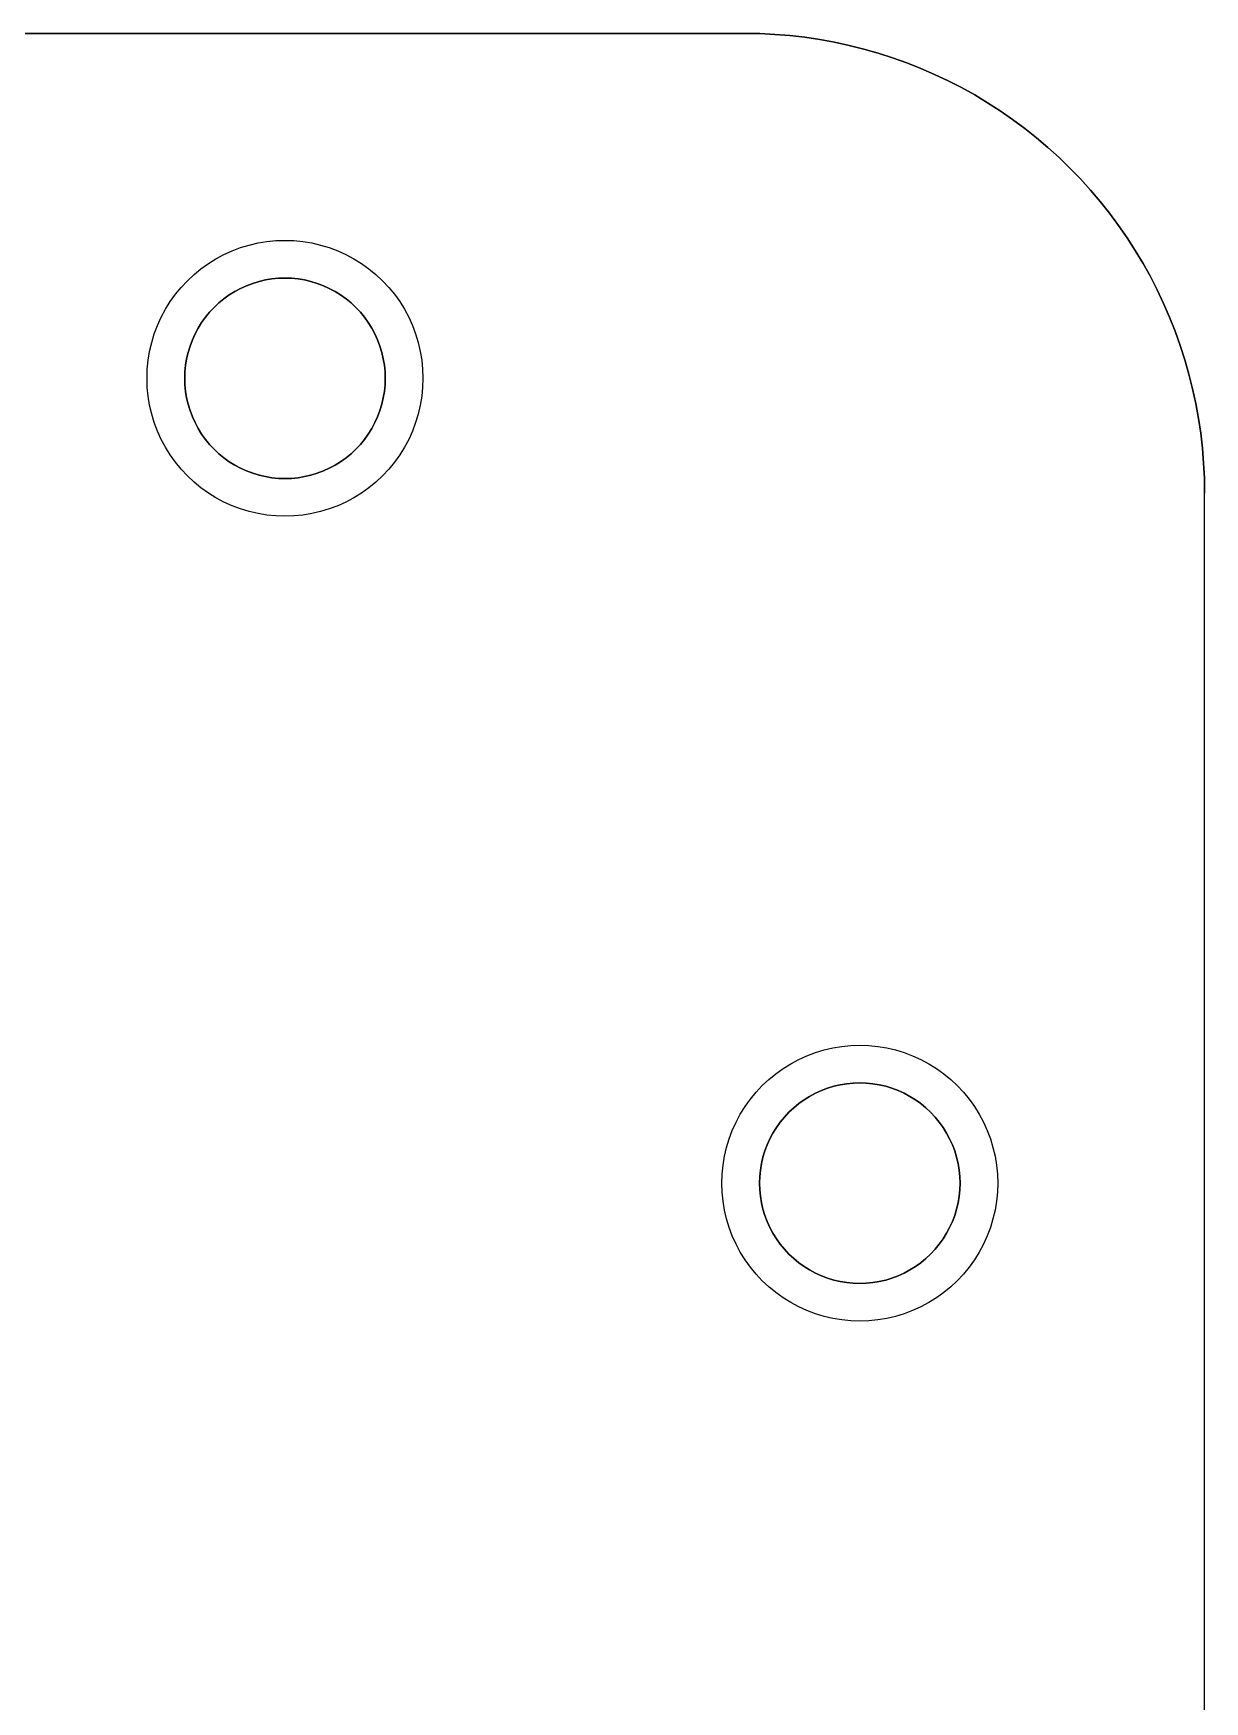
# Model space of a CAD drawing. Header units: metres. Extents: x 0 to 420, y 0 to 297.
# Drawn here: x 150.44 to 182.79, y 174.75 to 220.82 of the extents above; entities that cross this region are included whole.
import ezdxf

# ---------------------------------------------------------------- set-up
doc = ezdxf.new("R2010")
doc.units = ezdxf.units.M

msp = doc.modelspace()

# ---------------------------------------------------------------- linework, layer by layer
at = {"layer": 'GEOMETRY'}
for p, q in [((170.086, 220.816), (148.674, 220.816)), ((148.674, 220.816), (170.086, 220.816)), ((170.086, 220.816), (170.502, 220.81)), ((170.502, 220.81), (170.086, 220.816)), ((170.502, 220.81), (170.917, 220.789)), ((170.917, 220.789), (170.502, 220.81)), ((170.917, 220.789), (171.331, 220.755)), ((171.331, 220.755), (170.917, 220.789)), ((171.331, 220.755), (171.744, 220.708)), ((171.744, 220.708), (171.331, 220.755)), ((171.744, 220.708), (172.155, 220.647)), ((172.155, 220.647), (171.744, 220.708)), ((172.155, 220.647), (172.564, 220.572)), ((172.564, 220.572), (172.155, 220.647)), ((172.564, 220.572), (172.97, 220.485)), ((172.97, 220.485), (172.564, 220.572)), ((172.97, 220.485), (173.373, 220.384)), ((173.373, 220.384), (172.97, 220.485)), ((173.373, 220.384), (173.773, 220.269)), ((173.773, 220.269), (173.373, 220.384)), ((173.773, 220.269), (174.169, 220.142)), ((174.169, 220.142), (173.773, 220.269)), ((174.169, 220.142), (174.56, 220.002)), ((174.56, 220.002), (174.169, 220.142)), ((174.56, 220.002), (174.946, 219.85)), ((174.946, 219.85), (174.56, 220.002)), ((174.946, 219.85), (175.328, 219.684)), ((175.328, 219.684), (174.946, 219.85)), ((175.328, 219.684), (175.703, 219.507)), ((175.703, 219.507), (175.328, 219.684)), ((175.703, 219.507), (176.073, 219.317)), ((176.073, 219.317), (175.703, 219.507)), ((176.073, 219.317), (176.436, 219.115)), ((176.436, 219.115), (176.073, 219.317)), ((176.436, 219.115), (176.793, 218.901)), ((176.793, 218.901), (176.436, 219.115)), ((176.793, 218.901), (177.142, 218.676)), ((177.142, 218.676), (176.793, 218.901)), ((177.142, 218.676), (177.484, 218.439)), ((177.484, 218.439), (177.142, 218.676)), ((177.484, 218.439), (177.818, 218.192)), ((177.818, 218.192), (177.484, 218.439)), ((177.818, 218.192), (178.143, 217.934)), ((178.143, 217.934), (177.818, 218.192)), ((178.143, 217.934), (178.46, 217.665)), ((178.46, 217.665), (178.143, 217.934)), ((178.46, 217.665), (178.768, 217.386)), ((178.768, 217.386), (178.46, 217.665)), ((178.768, 217.386), (179.067, 217.097)), ((179.067, 217.097), (178.768, 217.386)), ((179.067, 217.097), (179.356, 216.798)), ((179.356, 216.798), (179.067, 217.097)), ((179.356, 216.798), (179.635, 216.49)), ((179.635, 216.49), (179.356, 216.798)), ((179.635, 216.49), (179.904, 216.173)), ((179.904, 216.173), (179.635, 216.49)), ((179.904, 216.173), (180.162, 215.848)), ((180.162, 215.848), (179.904, 216.173)), ((180.162, 215.848), (180.409, 215.514)), ((180.409, 215.514), (180.162, 215.848)), ((180.409, 215.514), (180.646, 215.172)), ((180.646, 215.172), (180.409, 215.514)), ((180.646, 215.172), (180.871, 214.823)), ((180.871, 214.823), (180.646, 215.172)), ((155.481, 214.591), (155.701, 214.708)), ((155.701, 214.708), (155.928, 214.811)), ((155.928, 214.811), (156.162, 214.899)), ((156.162, 214.899), (156.4, 214.972)), ((156.4, 214.972), (156.643, 215.028)), ((156.643, 215.028), (156.889, 215.069)), ((156.889, 215.069), (157.137, 215.093)), ((157.137, 215.093), (157.386, 215.101)), ((157.386, 215.101), (157.635, 215.093)), ((157.635, 215.093), (157.884, 215.069)), ((157.884, 215.069), (158.13, 215.028)), ((158.13, 215.028), (158.372, 214.972)), ((158.372, 214.972), (158.611, 214.899)), ((158.611, 214.899), (158.844, 214.811)), ((158.844, 214.811), (159.071, 214.708)), ((159.071, 214.708), (159.291, 214.591)), ((180.871, 214.823), (181.085, 214.466)), ((181.085, 214.466), (180.871, 214.823)), ((154.874, 214.156), (155.067, 214.314)), ((155.067, 214.314), (155.27, 214.459)), ((155.27, 214.459), (155.481, 214.591)), ((159.291, 214.591), (159.503, 214.459)), ((159.503, 214.459), (159.706, 214.314)), ((159.706, 214.314), (159.898, 214.156)), ((181.085, 214.466), (181.287, 214.103)), ((181.287, 214.103), (181.085, 214.466)), ((154.364, 213.611), (154.522, 213.803)), ((154.522, 213.803), (154.692, 213.985)), ((154.692, 213.985), (154.874, 214.156)), ((156.002, 213.689), (156.162, 213.774)), ((156.162, 213.774), (156.002, 213.689)), ((156.162, 213.774), (156.327, 213.849)), ((156.327, 213.849), (156.162, 213.774)), ((156.327, 213.849), (156.496, 213.913)), ((156.496, 213.913), (156.327, 213.849)), ((156.496, 213.913), (156.67, 213.966)), ((156.67, 213.966), (156.496, 213.913)), ((156.67, 213.966), (156.846, 214.007)), ((156.846, 214.007), (156.67, 213.966)), ((156.846, 214.007), (157.025, 214.036)), ((157.025, 214.036), (156.846, 214.007)), ((157.025, 214.036), (157.205, 214.054)), ((157.205, 214.054), (157.025, 214.036)), ((157.205, 214.054), (157.386, 214.06)), ((157.386, 214.06), (157.205, 214.054)), ((157.386, 214.06), (157.567, 214.054)), ((157.567, 214.054), (157.386, 214.06)), ((157.567, 214.054), (157.748, 214.036)), ((157.748, 214.036), (157.567, 214.054)), ((157.748, 214.036), (157.926, 214.007)), ((157.926, 214.007), (157.748, 214.036)), ((157.926, 214.007), (158.103, 213.966)), ((158.103, 213.966), (157.926, 214.007)), ((158.103, 213.966), (158.276, 213.913)), ((158.276, 213.913), (158.103, 213.966)), ((158.276, 213.913), (158.446, 213.849)), ((158.446, 213.849), (158.276, 213.913)), ((158.446, 213.849), (158.611, 213.774)), ((158.611, 213.774), (158.446, 213.849)), ((158.611, 213.774), (158.771, 213.689)), ((158.771, 213.689), (158.611, 213.774)), ((159.898, 214.156), (160.08, 213.985)), ((160.08, 213.985), (160.251, 213.803)), ((160.251, 213.803), (160.409, 213.611)), ((181.287, 214.103), (181.477, 213.733)), ((181.477, 213.733), (181.287, 214.103)), ((154.087, 213.196), (154.218, 213.408)), ((154.218, 213.408), (154.364, 213.611)), ((155.429, 213.249), (155.561, 213.373)), ((155.561, 213.373), (155.429, 213.249)), ((155.561, 213.373), (155.701, 213.488)), ((155.701, 213.488), (155.561, 213.373)), ((155.701, 213.488), (155.848, 213.593)), ((155.848, 213.593), (155.701, 213.488)), ((155.848, 213.593), (156.002, 213.689)), ((156.002, 213.689), (155.848, 213.593)), ((158.771, 213.689), (158.924, 213.593)), ((158.924, 213.593), (158.771, 213.689)), ((158.924, 213.593), (159.072, 213.488)), ((159.072, 213.488), (158.924, 213.593)), ((159.072, 213.488), (159.212, 213.373)), ((159.212, 213.373), (159.072, 213.488)), ((159.212, 213.373), (159.344, 213.249)), ((159.344, 213.249), (159.212, 213.373)), ((160.409, 213.611), (160.554, 213.408)), ((160.554, 213.408), (160.686, 213.196)), ((181.477, 213.733), (181.654, 213.358)), ((181.654, 213.358), (181.477, 213.733)), ((181.654, 213.358), (181.82, 212.976)), ((181.82, 212.976), (181.654, 213.358)), ((153.866, 212.749), (153.969, 212.976)), ((153.969, 212.976), (154.087, 213.196)), ((154.989, 212.676), (155.084, 212.829)), ((155.084, 212.829), (154.989, 212.676)), ((155.084, 212.829), (155.19, 212.977)), ((155.19, 212.977), (155.084, 212.829)), ((155.19, 212.977), (155.305, 213.117)), ((155.305, 213.117), (155.19, 212.977)), ((155.305, 213.117), (155.429, 213.249)), ((155.429, 213.249), (155.305, 213.117)), ((159.344, 213.249), (159.468, 213.117)), ((159.468, 213.117), (159.344, 213.249)), ((159.468, 213.117), (159.583, 212.977)), ((159.583, 212.977), (159.468, 213.117)), ((159.583, 212.977), (159.688, 212.829)), ((159.688, 212.829), (159.583, 212.977)), ((159.688, 212.829), (159.784, 212.676)), ((159.784, 212.676), (159.688, 212.829)), ((160.686, 213.196), (160.803, 212.976)), ((160.803, 212.976), (160.906, 212.749)), ((181.82, 212.976), (181.972, 212.59)), ((181.972, 212.59), (181.82, 212.976)), ((153.706, 212.277), (153.778, 212.516)), ((153.778, 212.516), (153.866, 212.749)), ((154.828, 212.351), (154.903, 212.516)), ((154.903, 212.516), (154.828, 212.351)), ((154.903, 212.516), (154.989, 212.676)), ((154.989, 212.676), (154.903, 212.516)), ((159.784, 212.676), (159.869, 212.516)), ((159.869, 212.516), (159.784, 212.676)), ((159.869, 212.516), (159.944, 212.351)), ((159.944, 212.351), (159.869, 212.516)), ((160.906, 212.749), (160.994, 212.516)), ((160.994, 212.516), (161.066, 212.277)), ((181.972, 212.59), (182.112, 212.199)), ((182.112, 212.199), (181.972, 212.59)), ((153.609, 211.789), (153.649, 212.035)), ((153.649, 212.035), (153.706, 212.277)), ((154.671, 211.831), (154.712, 212.008)), ((154.712, 212.008), (154.671, 211.831)), ((154.712, 212.008), (154.765, 212.181)), ((154.765, 212.181), (154.712, 212.008)), ((154.765, 212.181), (154.828, 212.351)), ((154.828, 212.351), (154.765, 212.181)), ((159.944, 212.351), (160.008, 212.181)), ((160.008, 212.181), (159.944, 212.351)), ((160.008, 212.181), (160.061, 212.008)), ((160.061, 212.008), (160.008, 212.181)), ((160.061, 212.008), (160.102, 211.831)), ((160.102, 211.831), (160.061, 212.008)), ((161.066, 212.277), (161.123, 212.035)), ((161.123, 212.035), (161.164, 211.789)), ((182.112, 212.199), (182.239, 211.803)), ((182.239, 211.803), (182.112, 212.199)), ((153.576, 211.291), (153.584, 211.541)), ((153.584, 211.541), (153.609, 211.789)), ((154.618, 211.291), (154.624, 211.472)), ((154.624, 211.472), (154.618, 211.291)), ((154.624, 211.472), (154.641, 211.653)), ((154.641, 211.653), (154.624, 211.472)), ((154.641, 211.653), (154.671, 211.831)), ((154.671, 211.831), (154.641, 211.653)), ((160.102, 211.831), (160.131, 211.653)), ((160.131, 211.653), (160.102, 211.831)), ((160.131, 211.653), (160.149, 211.472)), ((160.149, 211.472), (160.131, 211.653)), ((160.149, 211.472), (160.155, 211.291)), ((160.155, 211.291), (160.149, 211.472)), ((161.164, 211.789), (161.188, 211.541)), ((161.188, 211.541), (161.196, 211.291)), ((182.239, 211.803), (182.354, 211.403)), ((182.354, 211.403), (182.239, 211.803)), ((153.584, 211.042), (153.576, 211.291)), ((153.609, 210.794), (153.584, 211.042)), ((154.624, 211.11), (154.618, 211.291)), ((154.618, 211.291), (154.624, 211.11)), ((154.641, 210.93), (154.624, 211.11)), ((154.624, 211.11), (154.641, 210.93)), ((160.149, 211.11), (160.131, 210.93)), ((160.131, 210.93), (160.149, 211.11)), ((160.155, 211.291), (160.149, 211.11)), ((160.149, 211.11), (160.155, 211.291)), ((161.188, 211.042), (161.164, 210.794)), ((161.196, 211.291), (161.188, 211.042)), ((182.354, 211.403), (182.455, 211)), ((182.455, 211), (182.354, 211.403)), ((182.455, 211), (182.542, 210.594)), ((182.542, 210.594), (182.455, 211)), ((153.649, 210.548), (153.609, 210.794)), ((153.706, 210.305), (153.649, 210.548)), ((154.671, 210.751), (154.641, 210.93)), ((154.641, 210.93), (154.671, 210.751)), ((154.712, 210.575), (154.671, 210.751)), ((154.671, 210.751), (154.712, 210.575)), ((154.765, 210.401), (154.712, 210.575)), ((154.712, 210.575), (154.765, 210.401)), ((160.061, 210.575), (160.008, 210.401)), ((160.008, 210.401), (160.061, 210.575)), ((160.102, 210.751), (160.061, 210.575)), ((160.061, 210.575), (160.102, 210.751)), ((160.131, 210.93), (160.102, 210.751)), ((160.102, 210.751), (160.131, 210.93)), ((161.123, 210.548), (161.066, 210.305)), ((161.164, 210.794), (161.123, 210.548)), ((182.542, 210.594), (182.617, 210.185)), ((182.617, 210.185), (182.542, 210.594)), ((153.778, 210.067), (153.706, 210.305)), ((153.866, 209.833), (153.778, 210.067)), ((154.828, 210.232), (154.765, 210.401)), ((154.765, 210.401), (154.828, 210.232)), ((154.903, 210.067), (154.828, 210.232)), ((154.828, 210.232), (154.903, 210.067)), ((154.989, 209.907), (154.903, 210.067)), ((154.903, 210.067), (154.989, 209.907)), ((159.869, 210.067), (159.784, 209.907)), ((159.784, 209.907), (159.869, 210.067)), ((159.944, 210.232), (159.869, 210.067)), ((159.869, 210.067), (159.944, 210.232)), ((160.008, 210.401), (159.944, 210.232)), ((159.944, 210.232), (160.008, 210.401)), ((160.994, 210.067), (160.906, 209.833)), ((161.066, 210.305), (160.994, 210.067)), ((182.617, 210.185), (182.678, 209.774)), ((182.678, 209.774), (182.617, 210.185)), ((153.969, 209.606), (153.866, 209.833)), ((154.087, 209.386), (153.969, 209.606)), ((155.084, 209.753), (154.989, 209.907)), ((154.989, 209.907), (155.084, 209.753)), ((155.19, 209.606), (155.084, 209.753)), ((155.084, 209.753), (155.19, 209.606)), ((155.305, 209.466), (155.19, 209.606)), ((155.19, 209.606), (155.305, 209.466)), ((159.583, 209.606), (159.468, 209.466)), ((159.468, 209.466), (159.583, 209.606)), ((159.688, 209.753), (159.583, 209.606)), ((159.583, 209.606), (159.688, 209.753)), ((159.784, 209.907), (159.688, 209.753)), ((159.688, 209.753), (159.784, 209.907)), ((160.803, 209.606), (160.686, 209.386)), ((160.906, 209.833), (160.803, 209.606)), ((182.678, 209.774), (182.725, 209.361)), ((182.725, 209.361), (182.678, 209.774)), ((154.218, 209.175), (154.087, 209.386)), ((154.364, 208.972), (154.218, 209.175)), ((155.429, 209.334), (155.305, 209.466)), ((155.305, 209.466), (155.429, 209.334)), ((155.561, 209.21), (155.429, 209.334)), ((155.429, 209.334), (155.561, 209.21)), ((155.701, 209.095), (155.561, 209.21)), ((155.561, 209.21), (155.701, 209.095)), ((159.212, 209.21), (159.072, 209.095)), ((159.072, 209.095), (159.212, 209.21)), ((159.344, 209.334), (159.212, 209.21)), ((159.212, 209.21), (159.344, 209.334)), ((159.468, 209.466), (159.344, 209.334)), ((159.344, 209.334), (159.468, 209.466)), ((160.554, 209.175), (160.409, 208.972)), ((160.686, 209.386), (160.554, 209.175)), ((182.725, 209.361), (182.759, 208.947)), ((182.759, 208.947), (182.725, 209.361)), ((154.522, 208.779), (154.364, 208.972)), ((154.692, 208.597), (154.522, 208.779)), ((155.848, 208.989), (155.701, 209.095)), ((155.701, 209.095), (155.848, 208.989)), ((156.002, 208.894), (155.848, 208.989)), ((155.848, 208.989), (156.002, 208.894)), ((156.162, 208.808), (156.002, 208.894)), ((156.002, 208.894), (156.162, 208.808)), ((156.327, 208.733), (156.162, 208.808)), ((156.162, 208.808), (156.327, 208.733)), ((156.496, 208.67), (156.327, 208.733)), ((156.327, 208.733), (156.496, 208.67)), ((158.446, 208.733), (158.276, 208.67)), ((158.276, 208.67), (158.446, 208.733)), ((158.611, 208.808), (158.446, 208.733)), ((158.446, 208.733), (158.611, 208.808)), ((158.771, 208.894), (158.611, 208.808)), ((158.611, 208.808), (158.771, 208.894)), ((158.924, 208.989), (158.771, 208.894)), ((158.771, 208.894), (158.924, 208.989)), ((159.072, 209.095), (158.924, 208.989)), ((158.924, 208.989), (159.072, 209.095)), ((160.251, 208.779), (160.08, 208.597)), ((160.409, 208.972), (160.251, 208.779)), ((182.759, 208.947), (182.779, 208.532)), ((182.779, 208.532), (182.759, 208.947)), ((154.874, 208.427), (154.692, 208.597)), ((155.067, 208.269), (154.874, 208.427)), ((155.27, 208.123), (155.067, 208.269)), ((156.67, 208.617), (156.496, 208.67)), ((156.496, 208.67), (156.67, 208.617)), ((156.846, 208.576), (156.67, 208.617)), ((156.67, 208.617), (156.846, 208.576)), ((157.025, 208.546), (156.846, 208.576)), ((156.846, 208.576), (157.025, 208.546)), ((157.205, 208.529), (157.025, 208.546)), ((157.025, 208.546), (157.205, 208.529)), ((157.386, 208.523), (157.205, 208.529)), ((157.205, 208.529), (157.386, 208.523)), ((157.567, 208.529), (157.386, 208.523)), ((157.386, 208.523), (157.567, 208.529)), ((157.748, 208.546), (157.567, 208.529)), ((157.567, 208.529), (157.748, 208.546)), ((157.926, 208.576), (157.748, 208.546)), ((157.748, 208.546), (157.926, 208.576)), ((158.103, 208.617), (157.926, 208.576)), ((157.926, 208.576), (158.103, 208.617)), ((158.276, 208.67), (158.103, 208.617)), ((158.103, 208.617), (158.276, 208.67)), ((159.706, 208.269), (159.503, 208.123)), ((159.898, 208.427), (159.706, 208.269)), ((160.08, 208.597), (159.898, 208.427)), ((182.779, 208.532), (182.786, 208.116)), ((182.786, 208.116), (182.779, 208.532)), ((155.481, 207.992), (155.27, 208.123)), ((155.701, 207.874), (155.481, 207.992)), ((155.928, 207.771), (155.701, 207.874)), ((156.162, 207.684), (155.928, 207.771)), ((158.844, 207.771), (158.611, 207.684)), ((159.071, 207.874), (158.844, 207.771)), ((159.291, 207.992), (159.071, 207.874)), ((159.503, 208.123), (159.291, 207.992)), ((182.786, 170.016), (182.786, 208.116)), ((182.786, 170.016), (182.786, 208.116)), ((156.4, 207.611), (156.162, 207.684)), ((156.643, 207.555), (156.4, 207.611)), ((156.889, 207.514), (156.643, 207.555)), ((157.137, 207.49), (156.889, 207.514)), ((157.386, 207.481), (157.137, 207.49)), ((157.635, 207.49), (157.386, 207.481)), ((157.884, 207.514), (157.635, 207.49)), ((158.13, 207.555), (157.884, 207.514)), ((158.372, 207.611), (158.13, 207.555)), ((158.611, 207.684), (158.372, 207.611)), ((171.576, 192.483), (171.803, 192.586)), ((171.803, 192.586), (172.037, 192.674)), ((172.037, 192.674), (172.275, 192.747)), ((172.275, 192.747), (172.518, 192.803)), ((172.518, 192.803), (172.764, 192.844)), ((172.764, 192.844), (173.012, 192.868)), ((173.012, 192.868), (173.261, 192.876)), ((173.261, 192.876), (173.51, 192.868)), ((173.51, 192.868), (173.759, 192.844)), ((173.759, 192.844), (174.005, 192.803)), ((174.005, 192.803), (174.247, 192.747)), ((174.247, 192.747), (174.486, 192.674)), ((174.486, 192.674), (174.719, 192.586)), ((174.719, 192.586), (174.946, 192.483)), ((170.942, 192.089), (171.145, 192.234)), ((171.145, 192.234), (171.356, 192.366)), ((171.356, 192.366), (171.576, 192.483)), ((174.946, 192.483), (175.166, 192.366)), ((175.166, 192.366), (175.378, 192.234)), ((175.378, 192.234), (175.581, 192.089)), ((170.397, 191.578), (170.567, 191.76)), ((170.567, 191.76), (170.749, 191.931)), ((170.749, 191.931), (170.942, 192.089)), ((172.202, 191.624), (172.371, 191.688)), ((172.371, 191.688), (172.202, 191.624)), ((172.371, 191.688), (172.545, 191.741)), ((172.545, 191.741), (172.371, 191.688)), ((172.545, 191.741), (172.721, 191.782)), ((172.721, 191.782), (172.545, 191.741)), ((172.721, 191.782), (172.9, 191.811)), ((172.9, 191.811), (172.721, 191.782)), ((172.9, 191.811), (173.08, 191.829)), ((173.08, 191.829), (172.9, 191.811)), ((173.08, 191.829), (173.261, 191.835)), ((173.261, 191.835), (173.08, 191.829)), ((173.261, 191.835), (173.442, 191.829)), ((173.442, 191.829), (173.261, 191.835)), ((173.442, 191.829), (173.623, 191.811)), ((173.623, 191.811), (173.442, 191.829)), ((173.623, 191.811), (173.801, 191.782)), ((173.801, 191.782), (173.623, 191.811)), ((173.801, 191.782), (173.978, 191.741)), ((173.978, 191.741), (173.801, 191.782)), ((173.978, 191.741), (174.151, 191.688)), ((174.151, 191.688), (173.978, 191.741)), ((174.151, 191.688), (174.321, 191.624)), ((174.321, 191.624), (174.151, 191.688)), ((175.581, 192.089), (175.773, 191.931)), ((175.773, 191.931), (175.955, 191.76)), ((175.955, 191.76), (176.126, 191.578)), ((169.962, 190.971), (170.093, 191.183)), ((170.093, 191.183), (170.239, 191.386)), ((170.239, 191.386), (170.397, 191.578)), ((171.436, 191.148), (171.576, 191.263)), ((171.576, 191.263), (171.436, 191.148)), ((171.576, 191.263), (171.723, 191.368)), ((171.723, 191.368), (171.576, 191.263)), ((171.723, 191.368), (171.877, 191.464)), ((171.877, 191.464), (171.723, 191.368)), ((171.877, 191.464), (172.037, 191.549)), ((172.037, 191.549), (171.877, 191.464)), ((172.037, 191.549), (172.202, 191.624)), ((172.202, 191.624), (172.037, 191.549)), ((174.321, 191.624), (174.486, 191.549)), ((174.486, 191.549), (174.321, 191.624)), ((174.486, 191.549), (174.646, 191.464)), ((174.646, 191.464), (174.486, 191.549)), ((174.646, 191.464), (174.799, 191.368)), ((174.799, 191.368), (174.646, 191.464)), ((174.799, 191.368), (174.947, 191.263)), ((174.947, 191.263), (174.799, 191.368)), ((174.947, 191.263), (175.087, 191.148)), ((175.087, 191.148), (174.947, 191.263)), ((176.126, 191.578), (176.284, 191.386)), ((176.284, 191.386), (176.429, 191.183)), ((176.429, 191.183), (176.561, 190.971)), ((169.741, 190.524), (169.844, 190.751)), ((169.844, 190.751), (169.962, 190.971)), ((170.959, 190.604), (171.065, 190.752)), ((171.065, 190.752), (170.959, 190.604)), ((171.065, 190.752), (171.18, 190.892)), ((171.18, 190.892), (171.065, 190.752)), ((171.18, 190.892), (171.304, 191.024)), ((171.304, 191.024), (171.18, 190.892)), ((171.304, 191.024), (171.436, 191.148)), ((171.436, 191.148), (171.304, 191.024)), ((175.087, 191.148), (175.219, 191.024)), ((175.219, 191.024), (175.087, 191.148)), ((175.219, 191.024), (175.343, 190.892)), ((175.343, 190.892), (175.219, 191.024)), ((175.343, 190.892), (175.458, 190.752)), ((175.458, 190.752), (175.343, 190.892)), ((175.458, 190.752), (175.563, 190.604)), ((175.563, 190.604), (175.458, 190.752)), ((176.561, 190.971), (176.678, 190.751)), ((176.678, 190.751), (176.781, 190.524)), ((169.581, 190.052), (169.653, 190.291)), ((169.653, 190.291), (169.741, 190.524)), ((170.703, 190.126), (170.778, 190.291)), ((170.778, 190.291), (170.703, 190.126)), ((170.778, 190.291), (170.864, 190.451)), ((170.864, 190.451), (170.778, 190.291)), ((170.864, 190.451), (170.959, 190.604)), ((170.959, 190.604), (170.864, 190.451)), ((175.563, 190.604), (175.659, 190.451)), ((175.659, 190.451), (175.563, 190.604)), ((175.659, 190.451), (175.744, 190.291)), ((175.744, 190.291), (175.659, 190.451)), ((175.744, 190.291), (175.819, 190.126)), ((175.819, 190.126), (175.744, 190.291)), ((176.781, 190.524), (176.869, 190.291)), ((176.869, 190.291), (176.941, 190.052)), ((169.484, 189.564), (169.524, 189.81)), ((169.524, 189.81), (169.581, 190.052)), ((170.587, 189.783), (170.64, 189.956)), ((170.64, 189.956), (170.587, 189.783)), ((170.64, 189.956), (170.703, 190.126)), ((170.703, 190.126), (170.64, 189.956)), ((175.819, 190.126), (175.883, 189.956)), ((175.883, 189.956), (175.819, 190.126)), ((175.883, 189.956), (175.936, 189.783)), ((175.936, 189.783), (175.883, 189.956)), ((176.941, 190.052), (176.998, 189.81)), ((176.998, 189.81), (177.039, 189.564)), ((169.459, 189.316), (169.484, 189.564)), ((170.499, 189.247), (170.516, 189.428)), ((170.516, 189.428), (170.499, 189.247)), ((170.516, 189.428), (170.546, 189.606)), ((170.546, 189.606), (170.516, 189.428)), ((170.546, 189.606), (170.587, 189.783)), ((170.587, 189.783), (170.546, 189.606)), ((175.936, 189.783), (175.977, 189.606)), ((175.977, 189.606), (175.936, 189.783)), ((175.977, 189.606), (176.006, 189.428)), ((176.006, 189.428), (175.977, 189.606)), ((176.006, 189.428), (176.024, 189.247)), ((176.024, 189.247), (176.006, 189.428)), ((177.039, 189.564), (177.063, 189.316)), ((169.451, 189.066), (169.459, 189.316)), ((169.459, 188.817), (169.451, 189.066)), ((170.493, 189.066), (170.499, 189.247)), ((170.499, 189.247), (170.493, 189.066)), ((170.499, 188.885), (170.493, 189.066)), ((170.493, 189.066), (170.499, 188.885)), ((170.516, 188.705), (170.499, 188.885)), ((170.499, 188.885), (170.516, 188.705)), ((176.024, 188.885), (176.006, 188.705)), ((176.006, 188.705), (176.024, 188.885)), ((176.024, 189.247), (176.03, 189.066)), ((176.03, 189.066), (176.024, 189.247)), ((176.03, 189.066), (176.024, 188.885)), ((176.024, 188.885), (176.03, 189.066)), ((177.063, 189.316), (177.071, 189.066)), ((177.071, 189.066), (177.063, 188.817)), ((169.484, 188.569), (169.459, 188.817)), ((169.524, 188.323), (169.484, 188.569)), ((170.546, 188.526), (170.516, 188.705)), ((170.516, 188.705), (170.546, 188.526)), ((170.587, 188.35), (170.546, 188.526)), ((170.546, 188.526), (170.587, 188.35)), ((175.977, 188.526), (175.936, 188.35)), ((175.936, 188.35), (175.977, 188.526)), ((176.006, 188.705), (175.977, 188.526)), ((175.977, 188.526), (176.006, 188.705)), ((177.039, 188.569), (176.998, 188.323)), ((177.063, 188.817), (177.039, 188.569)), ((169.581, 188.08), (169.524, 188.323)), ((169.653, 187.842), (169.581, 188.08)), ((170.64, 188.176), (170.587, 188.35)), ((170.587, 188.35), (170.64, 188.176)), ((170.703, 188.007), (170.64, 188.176)), ((170.64, 188.176), (170.703, 188.007)), ((170.778, 187.842), (170.703, 188.007)), ((170.703, 188.007), (170.778, 187.842)), ((175.819, 188.007), (175.744, 187.842)), ((175.744, 187.842), (175.819, 188.007)), ((175.883, 188.176), (175.819, 188.007)), ((175.819, 188.007), (175.883, 188.176)), ((175.936, 188.35), (175.883, 188.176)), ((175.883, 188.176), (175.936, 188.35)), ((176.941, 188.08), (176.869, 187.842)), ((176.998, 188.323), (176.941, 188.08)), ((169.741, 187.608), (169.653, 187.842)), ((169.844, 187.381), (169.741, 187.608)), ((170.864, 187.682), (170.778, 187.842)), ((170.778, 187.842), (170.864, 187.682)), ((170.959, 187.528), (170.864, 187.682)), ((170.864, 187.682), (170.959, 187.528)), ((171.065, 187.381), (170.959, 187.528)), ((170.959, 187.528), (171.065, 187.381)), ((175.563, 187.528), (175.458, 187.381)), ((175.458, 187.381), (175.563, 187.528)), ((175.659, 187.682), (175.563, 187.528)), ((175.563, 187.528), (175.659, 187.682)), ((175.744, 187.842), (175.659, 187.682)), ((175.659, 187.682), (175.744, 187.842)), ((176.781, 187.608), (176.678, 187.381)), ((176.869, 187.842), (176.781, 187.608)), ((169.962, 187.161), (169.844, 187.381)), ((170.093, 186.95), (169.962, 187.161)), ((171.18, 187.241), (171.065, 187.381)), ((171.065, 187.381), (171.18, 187.241)), ((171.304, 187.109), (171.18, 187.241)), ((171.18, 187.241), (171.304, 187.109)), ((171.436, 186.985), (171.304, 187.109)), ((171.304, 187.109), (171.436, 186.985)), ((175.219, 187.109), (175.087, 186.985)), ((175.087, 186.985), (175.219, 187.109)), ((175.343, 187.241), (175.219, 187.109)), ((175.219, 187.109), (175.343, 187.241)), ((175.458, 187.381), (175.343, 187.241)), ((175.343, 187.241), (175.458, 187.381)), ((176.561, 187.161), (176.429, 186.95)), ((176.678, 187.381), (176.561, 187.161)), ((170.239, 186.747), (170.093, 186.95)), ((170.397, 186.554), (170.239, 186.747)), ((171.576, 186.87), (171.436, 186.985)), ((171.436, 186.985), (171.576, 186.87)), ((171.723, 186.764), (171.576, 186.87)), ((171.576, 186.87), (171.723, 186.764)), ((171.877, 186.669), (171.723, 186.764)), ((171.723, 186.764), (171.877, 186.669)), ((172.037, 186.583), (171.877, 186.669)), ((171.877, 186.669), (172.037, 186.583)), ((172.202, 186.508), (172.037, 186.583)), ((172.037, 186.583), (172.202, 186.508)), ((174.486, 186.583), (174.321, 186.508)), ((174.321, 186.508), (174.486, 186.583)), ((174.646, 186.669), (174.486, 186.583)), ((174.486, 186.583), (174.646, 186.669)), ((174.799, 186.764), (174.646, 186.669)), ((174.646, 186.669), (174.799, 186.764)), ((174.947, 186.87), (174.799, 186.764)), ((174.799, 186.764), (174.947, 186.87)), ((175.087, 186.985), (174.947, 186.87)), ((174.947, 186.87), (175.087, 186.985)), ((176.284, 186.747), (176.126, 186.554)), ((176.429, 186.95), (176.284, 186.747)), ((170.567, 186.372), (170.397, 186.554)), ((170.749, 186.202), (170.567, 186.372)), ((170.942, 186.044), (170.749, 186.202)), ((172.371, 186.445), (172.202, 186.508)), ((172.202, 186.508), (172.371, 186.445)), ((172.545, 186.392), (172.371, 186.445)), ((172.371, 186.445), (172.545, 186.392)), ((172.721, 186.351), (172.545, 186.392)), ((172.545, 186.392), (172.721, 186.351)), ((172.9, 186.321), (172.721, 186.351)), ((172.721, 186.351), (172.9, 186.321)), ((173.08, 186.304), (172.9, 186.321)), ((172.9, 186.321), (173.08, 186.304)), ((173.261, 186.298), (173.08, 186.304)), ((173.08, 186.304), (173.261, 186.298)), ((173.442, 186.304), (173.261, 186.298)), ((173.261, 186.298), (173.442, 186.304)), ((173.623, 186.321), (173.442, 186.304)), ((173.442, 186.304), (173.623, 186.321)), ((173.801, 186.351), (173.623, 186.321)), ((173.623, 186.321), (173.801, 186.351)), ((173.978, 186.392), (173.801, 186.351)), ((173.801, 186.351), (173.978, 186.392)), ((174.151, 186.445), (173.978, 186.392)), ((173.978, 186.392), (174.151, 186.445)), ((174.321, 186.508), (174.151, 186.445)), ((174.151, 186.445), (174.321, 186.508)), ((175.773, 186.202), (175.581, 186.044)), ((175.955, 186.372), (175.773, 186.202)), ((176.126, 186.554), (175.955, 186.372)), ((171.145, 185.898), (170.942, 186.044)), ((171.356, 185.767), (171.145, 185.898)), ((171.576, 185.649), (171.356, 185.767)), ((171.803, 185.546), (171.576, 185.649)), ((174.946, 185.649), (174.719, 185.546)), ((175.166, 185.767), (174.946, 185.649)), ((175.378, 185.898), (175.166, 185.767)), ((175.581, 186.044), (175.378, 185.898)), ((172.037, 185.459), (171.803, 185.546)), ((172.275, 185.386), (172.037, 185.459)), ((172.518, 185.33), (172.275, 185.386)), ((172.764, 185.289), (172.518, 185.33)), ((173.012, 185.265), (172.764, 185.289)), ((173.261, 185.256), (173.012, 185.265)), ((173.51, 185.265), (173.261, 185.256)), ((173.759, 185.289), (173.51, 185.265)), ((174.005, 185.33), (173.759, 185.289)), ((174.247, 185.386), (174.005, 185.33)), ((174.486, 185.459), (174.247, 185.386)), ((174.719, 185.546), (174.486, 185.459))]:
    msp.add_line(p, q, dxfattribs=at)

doc.saveas('drawing.dxf')
